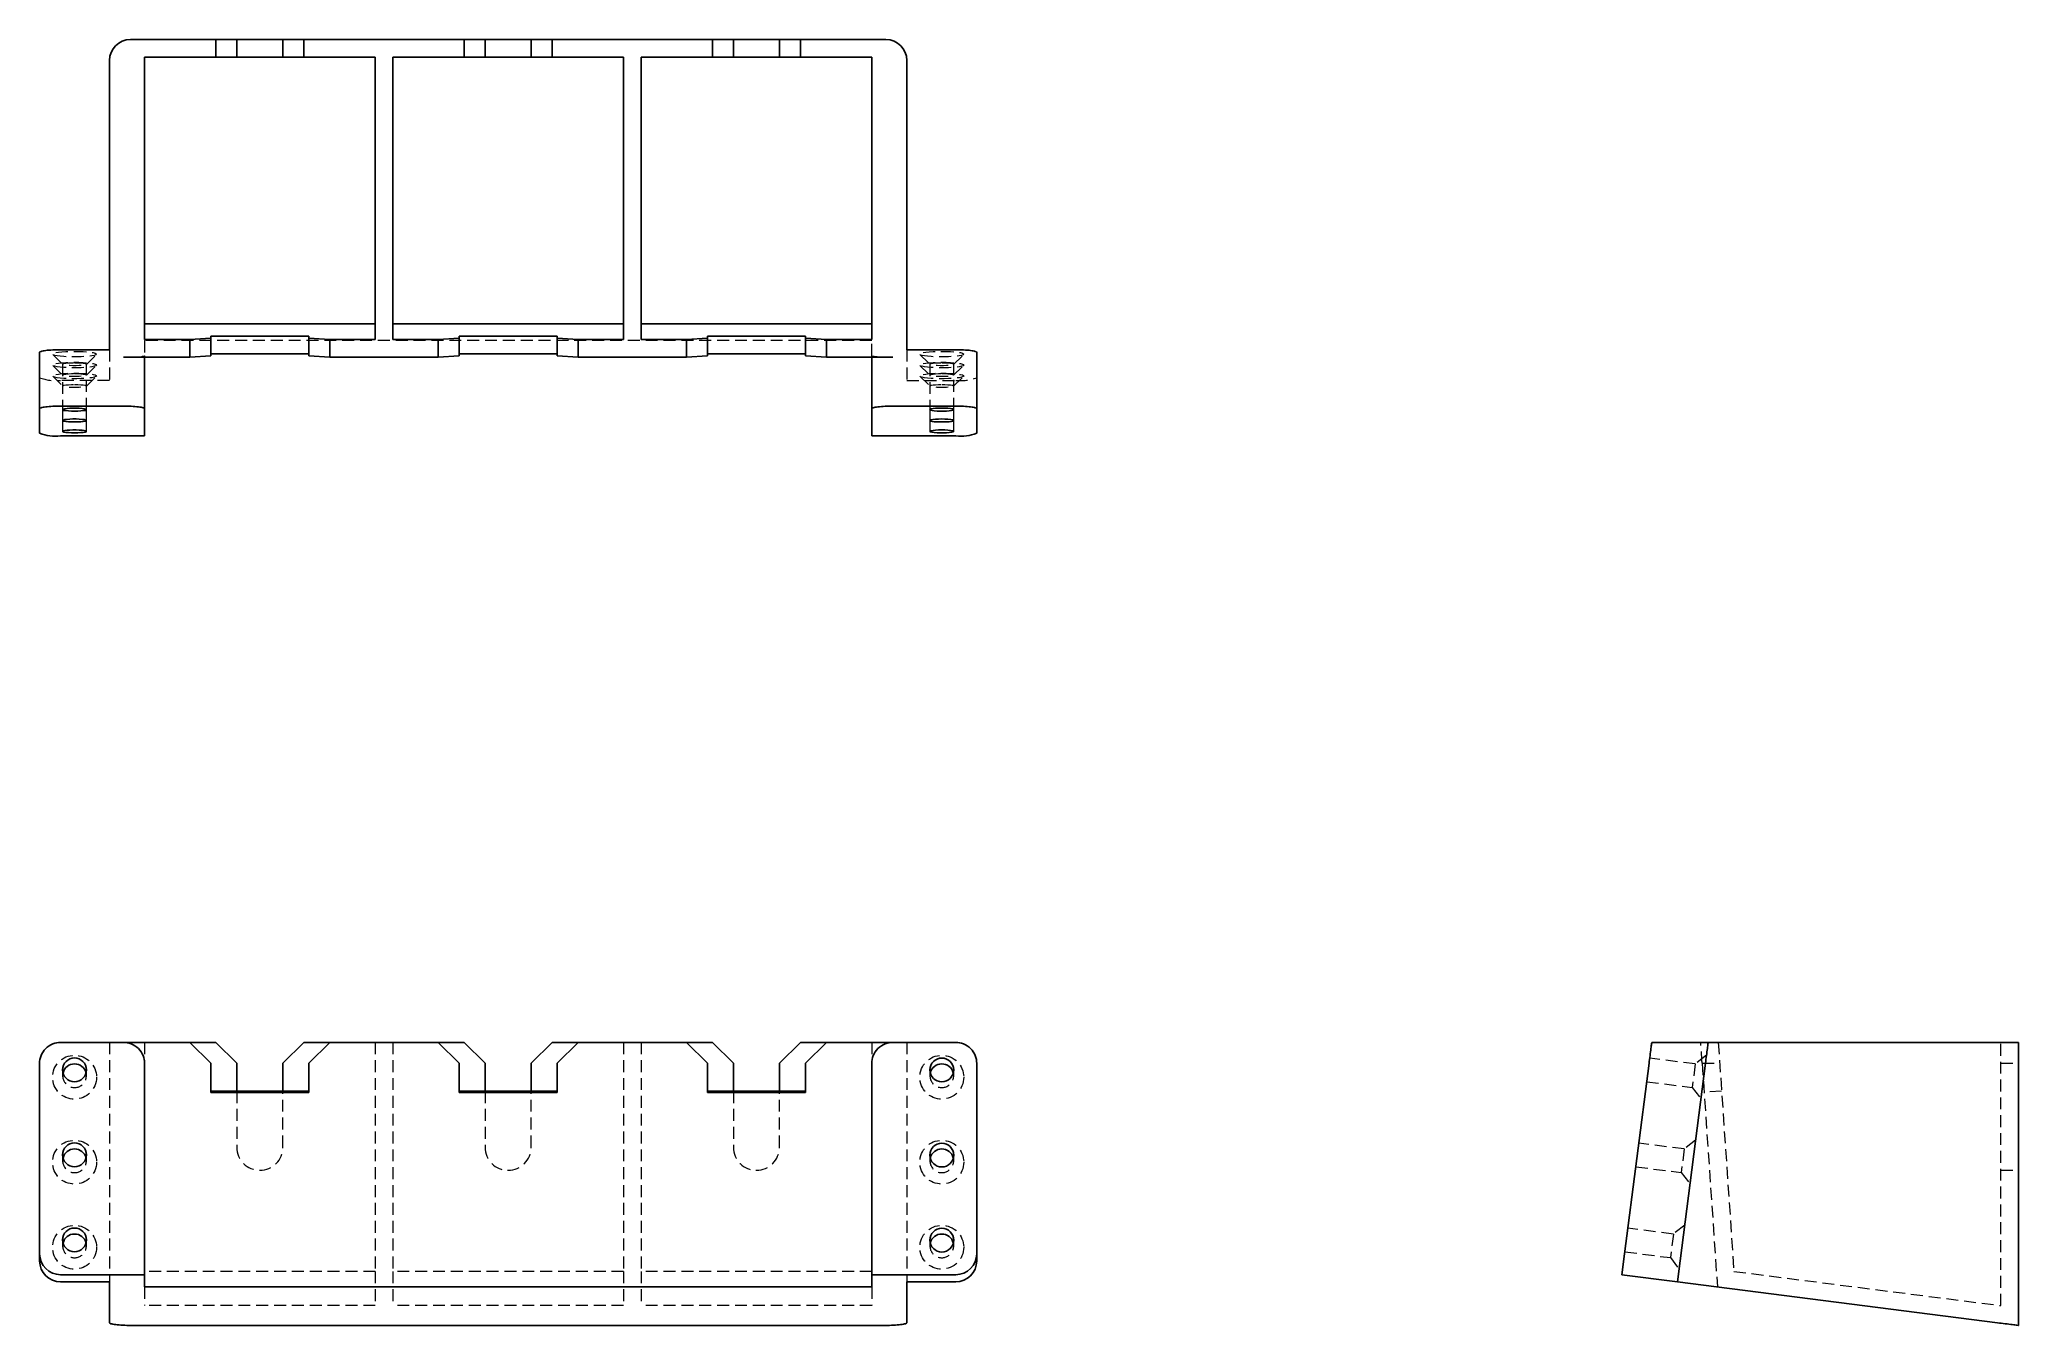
# Model space of a CAD drawing. Header units: millimetres. Extents: x 33 to 244, y 42 to 179.
import ezdxf

# ---------------------------------------------------------------- set-up
doc = ezdxf.new("R2010")
doc.units = ezdxf.units.MM
doc.linetypes.add('HIDDEN', pattern=[1.905, 1.27, -0.635])

msp = doc.modelspace()

# ---------------------------------------------------------------- linework, layer by layer
at = {"color": 7, "linetype": 'Continuous', "lineweight": 25}
for p, q in [((51.81, 179.15), (42.7, 179.15)), ((51.81, 177.28), (51.81, 179.15)), ((51.81, 179.15), (54.04, 179.15)), ((54.04, 179.15), (54.04, 177.28)), ((58.97, 179.15), (54.04, 179.15)), ((58.97, 177.28), (58.97, 179.15)), ((58.97, 179.15), (61.21, 179.15)), ((61.21, 179.15), (61.21, 177.28)), ((78.3, 179.15), (61.21, 179.15)), ((78.3, 177.28), (78.3, 179.15)), ((78.3, 179.15), (80.54, 179.15)), ((80.54, 179.15), (80.54, 177.28)), ((85.46, 179.15), (80.54, 179.15)), ((85.46, 177.28), (85.46, 179.15)), ((85.46, 179.15), (87.7, 179.15)), ((87.7, 179.15), (87.7, 177.28)), ((104.79, 179.15), (87.7, 179.15)), ((104.79, 177.28), (104.79, 179.15)), ((104.79, 179.15), (107.03, 179.15)), ((107.03, 179.15), (107.03, 177.28)), ((111.96, 179.15), (107.03, 179.15)), ((111.96, 177.28), (111.96, 179.15)), ((111.96, 179.15), (114.19, 179.15)), ((114.19, 179.15), (114.19, 177.28)), ((123.3, 179.15), (114.19, 179.15)), ((40.46, 176.91), (40.46, 146.04)), ((51.81, 177.28), (44.19, 177.28)), ((44.19, 177.28), (44.19, 147.12)), ((54.04, 177.28), (51.81, 177.28)), ((54.04, 177.28), (58.97, 177.28)), ((61.21, 177.28), (58.97, 177.28)), ((68.82, 177.28), (61.21, 177.28)), ((68.82, 177.28), (68.82, 147.12)), ((70.69, 177.28), (70.69, 147.12)), ((78.3, 177.28), (70.69, 177.28)), ((80.54, 177.28), (78.3, 177.28)), ((80.54, 177.28), (85.46, 177.28)), ((87.7, 177.28), (85.46, 177.28)), ((95.31, 177.28), (87.7, 177.28)), ((95.31, 177.28), (95.31, 147.12)), ((97.18, 177.28), (97.18, 147.12)), ((104.79, 177.28), (97.18, 177.28)), ((107.03, 177.28), (104.79, 177.28)), ((107.03, 177.28), (111.96, 177.28)), ((114.19, 177.28), (111.96, 177.28)), ((121.81, 177.28), (114.19, 177.28)), ((121.81, 177.28), (121.81, 147.12)), ((125.54, 176.91), (125.54, 146.04)), ((68.82, 148.79), (44.19, 148.79)), ((95.31, 148.79), (70.69, 148.79)), ((121.81, 148.79), (97.18, 148.79)), ((33, 139.74), (33, 145.76)), ((35.24, 146.04), (40.46, 146.04)), ((49.04, 147.12), (44.19, 147.12)), ((49.04, 147.12), (51.28, 147.27)), ((49.04, 145.25), (49.04, 147.12)), ((61.73, 147.48), (51.28, 147.48)), ((51.28, 147.48), (51.28, 147.27)), ((51.28, 147.27), (51.28, 145.4)), ((61.73, 147.27), (61.73, 147.48)), ((61.73, 147.27), (63.97, 147.12)), ((61.73, 145.4), (61.73, 147.27)), ((63.97, 147.12), (63.97, 145.25)), ((68.82, 147.12), (63.97, 147.12)), ((75.54, 147.12), (70.69, 147.12)), ((75.54, 147.12), (77.78, 147.27)), ((75.54, 145.25), (75.54, 147.12)), ((88.22, 147.48), (77.78, 147.48)), ((77.78, 147.48), (77.78, 147.27)), ((77.78, 147.27), (77.78, 145.4)), ((88.22, 147.27), (88.22, 147.48)), ((88.22, 147.27), (90.46, 147.12)), ((88.22, 145.4), (88.22, 147.27)), ((90.46, 147.12), (90.46, 145.25)), ((95.31, 147.12), (90.46, 147.12)), ((102.03, 147.12), (97.18, 147.12)), ((102.03, 147.12), (104.27, 147.27)), ((102.03, 145.25), (102.03, 147.12)), ((114.72, 147.48), (104.27, 147.48)), ((104.27, 147.48), (104.27, 147.27)), ((104.27, 147.27), (104.27, 145.4)), ((114.72, 147.27), (114.72, 147.48)), ((114.72, 147.27), (116.96, 147.12)), ((114.72, 145.4), (114.72, 147.27)), ((116.96, 147.12), (116.96, 145.25)), ((121.81, 147.12), (116.96, 147.12)), ((130.76, 146.04), (125.54, 146.04)), ((133, 145.76), (133, 139.74)), ((49.04, 145.25), (41.96, 145.25)), ((44.19, 145.25), (44.19, 139.74)), ((51.28, 145.4), (49.04, 145.25)), ((51.28, 145.61), (61.73, 145.61)), ((63.97, 145.25), (61.73, 145.4)), ((75.54, 145.25), (63.97, 145.25)), ((77.78, 145.4), (75.54, 145.25)), ((77.78, 145.61), (88.22, 145.61)), ((90.46, 145.25), (88.22, 145.4)), ((102.03, 145.25), (90.46, 145.25)), ((104.27, 145.4), (102.03, 145.25)), ((104.27, 145.61), (114.72, 145.61)), ((116.96, 145.25), (114.72, 145.4)), ((124.04, 145.25), (116.96, 145.25)), ((121.81, 139.74), (121.81, 145.25)), ((33, 137.13), (33, 139.74)), ((35.24, 140.03), (41.96, 140.03)), ((44.19, 139.74), (44.19, 136.85)), ((121.81, 139.74), (121.81, 136.85)), ((130.76, 140.03), (124.04, 140.03)), ((133, 137.13), (133, 139.74)), ((35.24, 136.85), (44.19, 136.85)), ((130.76, 136.85), (121.81, 136.85)), ((35.24, 72.11), (41.96, 72.11)), ((49.04, 72.11), (41.96, 72.11)), ((51.28, 69.87), (49.04, 72.11)), ((51.81, 72.11), (49.04, 72.11)), ((54.04, 69.87), (51.81, 72.11)), ((61.21, 72.11), (58.97, 69.87)), ((63.97, 72.11), (61.21, 72.11)), ((63.97, 72.11), (61.73, 69.87)), ((75.54, 72.11), (63.97, 72.11)), ((77.78, 69.87), (75.54, 72.11)), ((78.3, 72.11), (75.54, 72.11)), ((80.54, 69.87), (78.3, 72.11)), ((87.7, 72.11), (85.46, 69.87)), ((90.46, 72.11), (87.7, 72.11)), ((90.46, 72.11), (88.22, 69.87)), ((102.03, 72.11), (90.46, 72.11)), ((104.27, 69.87), (102.03, 72.11)), ((104.79, 72.11), (102.03, 72.11)), ((107.03, 69.87), (104.79, 72.11)), ((114.19, 72.11), (111.96, 69.87)), ((116.96, 72.11), (114.19, 72.11)), ((116.96, 72.11), (114.72, 69.87)), ((124.04, 72.11), (116.96, 72.11)), ((130.76, 72.11), (124.04, 72.11)), ((205.03, 72.11), (211.04, 72.11)), ((241.91, 72.11), (211.04, 72.11)), ((241.91, 72.11), (244.15, 72.11)), ((244.15, 72.11), (244.15, 41.89)), ((33, 49.53), (33, 69.87)), ((44.19, 69.87), (44.19, 47.31)), ((51.28, 69.87), (51.28, 66.77)), ((54.04, 69.87), (54.04, 66.9)), ((58.97, 66.9), (58.97, 69.87)), ((61.73, 66.77), (61.73, 69.87)), ((77.78, 69.87), (77.78, 66.77)), ((80.54, 69.87), (80.54, 66.9)), ((85.46, 66.9), (85.46, 69.87)), ((88.22, 66.77), (88.22, 69.87)), ((104.27, 69.87), (104.27, 66.77)), ((107.03, 69.87), (107.03, 66.9)), ((111.96, 66.9), (111.96, 69.87)), ((114.72, 66.77), (114.72, 69.87)), ((121.81, 69.87), (121.81, 47.31)), ((133, 49.53), (133, 69.87)), ((202.13, 49.53), (204.74, 69.87)), ((208.06, 48.77), (210.76, 69.87)), ((61.73, 66.9), (51.28, 66.9)), ((51.28, 66.77), (61.73, 66.77)), ((88.22, 66.9), (77.78, 66.9)), ((77.78, 66.77), (88.22, 66.77)), ((114.72, 66.9), (104.27, 66.9)), ((104.27, 66.77), (114.72, 66.77)), ((33, 48.77), (33, 49.53)), ((133, 49.53), (133, 48.77)), ((201.85, 47.31), (202.13, 49.53)), ((208.06, 48.77), (207.77, 46.55)), ((35.24, 47.31), (44.19, 47.31)), ((40.46, 46.55), (35.24, 46.55)), ((40.46, 46.55), (40.46, 42.18)), ((44.19, 47.31), (44.19, 46.01)), ((130.76, 47.31), (121.81, 47.31)), ((121.81, 47.31), (121.81, 46.01)), ((125.54, 46.55), (130.76, 46.55)), ((125.54, 46.55), (125.54, 42.18)), ((207.77, 46.55), (201.85, 47.31)), ((207.77, 46.55), (241.91, 42.18)), ((121.81, 46.01), (44.19, 46.01)), ((123.3, 41.89), (42.7, 41.89))]:
    msp.add_line(p, q, dxfattribs=at)
at = {"color": 7, "linetype": 'HIDDEN', "lineweight": 18}
for p, q in [((40.46, 146.04), (40.46, 142.77)), ((44.19, 147.03), (44.19, 145.4)), ((121.81, 147.03), (44.19, 147.03)), ((121.81, 145.4), (121.81, 147.03)), ((125.54, 146.04), (125.54, 142.77)), ((34.4, 145.53), (35.47, 144.48)), ((34.4, 144.37), (35.47, 143.31)), ((35.46, 144.5), (35.46, 139.65)), ((37.99, 144.48), (39.06, 145.53)), ((37.99, 143.31), (39.06, 144.37)), ((38, 139.65), (38, 144.5)), ((44.19, 145.4), (44.19, 145.25)), ((121.81, 145.25), (121.81, 145.4)), ((126.94, 145.53), (128.01, 144.48)), ((126.94, 144.37), (128.01, 143.31)), ((128, 144.5), (128, 139.65)), ((130.53, 144.48), (131.6, 145.53)), ((130.53, 143.31), (131.6, 144.37)), ((130.54, 139.65), (130.54, 144.5)), ((34.4, 143.21), (35.47, 142.15)), ((40.46, 142.77), (35.24, 142.77)), ((37.99, 142.15), (39.06, 143.21)), ((125.54, 142.77), (130.76, 142.77)), ((126.94, 143.21), (128.01, 142.15)), ((130.53, 142.15), (131.6, 143.21)), ((35.46, 139.65), (35.46, 138.49)), ((38, 138.49), (38, 139.65)), ((128, 139.65), (128, 138.49)), ((130.54, 138.49), (130.54, 139.65)), ((35.46, 138.49), (35.46, 137.32)), ((38, 137.32), (38, 138.49)), ((128, 138.49), (128, 137.32)), ((130.54, 137.32), (130.54, 138.49)), ((40.46, 72.11), (40.46, 46.55)), ((44.19, 72.11), (44.19, 69.87)), ((68.82, 72.11), (68.82, 47.66)), ((70.69, 72.11), (70.69, 47.66)), ((95.31, 72.11), (95.31, 47.66)), ((97.18, 72.11), (97.18, 47.66)), ((121.81, 72.11), (121.81, 69.87)), ((125.54, 72.11), (125.54, 46.55)), ((212.12, 72.11), (213.79, 47.66)), ((242.28, 44.01), (242.28, 72.11)), ((209.66, 69.8), (204.81, 70.42)), ((209.66, 69.8), (209.34, 67.29)), ((210.87, 70.74), (209.66, 69.8)), ((210.4, 69.87), (212.03, 46.01)), ((210.4, 69.87), (212.27, 69.87)), ((242.28, 69.87), (244.15, 69.87)), ((35.46, 69.17), (35.46, 68.54)), ((38, 68.54), (38, 69.17)), ((128, 69.17), (128, 68.54)), ((130.54, 68.54), (130.54, 69.17)), ((204.49, 67.91), (209.34, 67.29)), ((54.04, 66.9), (54.04, 60.91)), ((58.97, 60.91), (58.97, 66.9)), ((80.54, 66.9), (80.54, 60.91)), ((85.46, 60.91), (85.46, 66.9)), ((107.03, 66.9), (107.03, 60.91)), ((111.96, 60.91), (111.96, 66.9)), ((209.34, 67.29), (210.27, 66.08)), ((212.48, 66.9), (210.61, 66.77)), ((208.5, 60.73), (203.65, 61.35)), ((209.71, 61.66), (208.5, 60.73)), ((35.46, 60.09), (35.46, 59.47)), ((38, 59.47), (38, 60.09)), ((128, 60.09), (128, 59.47)), ((130.54, 59.47), (130.54, 60.09)), ((208.5, 60.73), (208.17, 58.21)), ((203.33, 58.83), (208.17, 58.21)), ((208.17, 58.21), (209.11, 57)), ((242.28, 58.45), (244.15, 58.45)), ((35.46, 51.01), (35.46, 50.39)), ((38, 50.39), (38, 51.01)), ((128, 51.01), (128, 50.39)), ((130.54, 50.39), (130.54, 51.01)), ((207.33, 51.65), (202.48, 52.27)), ((207.33, 51.65), (207.01, 49.13)), ((208.54, 52.58), (207.33, 51.65)), ((202.16, 49.75), (207.01, 49.13)), ((207.01, 49.13), (207.95, 47.92)), ((68.82, 47.66), (44.19, 47.66)), ((68.82, 47.66), (68.82, 44.01)), ((95.31, 47.66), (70.69, 47.66)), ((70.69, 47.66), (70.69, 44.01)), ((95.31, 47.66), (95.31, 44.01)), ((97.18, 47.66), (97.18, 44.01)), ((121.81, 47.66), (97.18, 47.66)), ((213.79, 47.66), (242.28, 44.01)), ((44.19, 46.01), (44.19, 44.01)), ((121.81, 46.01), (121.81, 44.01)), ((68.82, 44.01), (44.19, 44.01)), ((95.31, 44.01), (70.69, 44.01)), ((121.81, 44.01), (97.18, 44.01))]:
    msp.add_line(p, q, dxfattribs=at)
at = {"color": 7, "linetype": 'HIDDEN', "lineweight": 18, "flags": 128}
for points in [[(36.73, 145.87), (37.2, 145.86), (37.66, 145.85), (38.07, 145.82), (38.44, 145.78), (38.73, 145.73), (38.94, 145.67), (39.05, 145.62), (39.08, 145.56), (39.01, 145.5), (38.84, 145.44), (38.59, 145.39), (38.26, 145.34), (37.87, 145.31), (37.44, 145.29), (36.97, 145.27), (36.49, 145.27), (36.03, 145.29), (35.59, 145.31), (35.2, 145.34), (34.87, 145.39), (34.62, 145.44), (34.46, 145.5), (34.38, 145.56), (34.41, 145.62), (34.53, 145.67), (34.74, 145.73), (35.03, 145.78), (35.39, 145.82), (35.8, 145.85), (36.26, 145.86), (36.73, 145.87)], [(129.27, 145.87), (129.74, 145.86), (130.2, 145.85), (130.61, 145.82), (130.97, 145.78), (131.26, 145.73), (131.47, 145.67), (131.59, 145.62), (131.62, 145.56), (131.54, 145.5), (131.38, 145.44), (131.13, 145.39), (130.8, 145.34), (130.41, 145.31), (129.97, 145.29), (129.51, 145.27), (129.03, 145.27), (128.56, 145.29), (128.13, 145.31), (127.74, 145.34), (127.41, 145.39), (127.16, 145.44), (126.99, 145.5), (126.92, 145.56), (126.95, 145.62), (127.06, 145.67), (127.27, 145.73), (127.56, 145.78), (127.93, 145.82), (128.34, 145.85), (128.8, 145.86), (129.27, 145.87)], [(36.73, 144.71), (37.2, 144.7), (37.66, 144.68), (38.07, 144.65), (38.44, 144.61), (38.73, 144.57), (38.94, 144.51), (39.05, 144.45), (39.08, 144.39), (39.01, 144.33), (38.84, 144.28), (38.59, 144.23), (38.26, 144.18), (37.87, 144.15), (37.44, 144.12), (36.97, 144.11), (36.49, 144.11), (36.03, 144.12), (35.59, 144.15), (35.2, 144.18), (34.87, 144.23), (34.62, 144.28), (34.46, 144.33), (34.38, 144.39), (34.41, 144.45), (34.53, 144.51), (34.74, 144.57), (35.03, 144.61), (35.39, 144.65), (35.8, 144.68), (36.26, 144.7), (36.73, 144.71)], [(36.73, 144.66), (37.07, 144.65), (37.39, 144.64), (37.66, 144.61), (37.86, 144.57), (37.97, 144.53), (38, 144.49), (37.93, 144.44), (37.77, 144.4), (37.53, 144.37), (37.24, 144.35), (36.9, 144.34), (36.56, 144.34), (36.23, 144.35), (35.93, 144.37), (35.69, 144.4), (35.54, 144.44), (35.47, 144.49), (35.49, 144.53), (35.6, 144.57), (35.8, 144.61), (36.07, 144.64), (36.39, 144.65), (36.73, 144.66)], [(129.27, 144.71), (129.74, 144.7), (130.2, 144.68), (130.61, 144.65), (130.97, 144.61), (131.26, 144.57), (131.47, 144.51), (131.59, 144.45), (131.62, 144.39), (131.54, 144.33), (131.38, 144.28), (131.13, 144.23), (130.8, 144.18), (130.41, 144.15), (129.97, 144.12), (129.51, 144.11), (129.03, 144.11), (128.56, 144.12), (128.13, 144.15), (127.74, 144.18), (127.41, 144.23), (127.16, 144.28), (126.99, 144.33), (126.92, 144.39), (126.95, 144.45), (127.06, 144.51), (127.27, 144.57), (127.56, 144.61), (127.93, 144.65), (128.34, 144.68), (128.8, 144.7), (129.27, 144.71)], [(129.27, 144.66), (129.61, 144.65), (129.93, 144.64), (130.2, 144.61), (130.4, 144.57), (130.51, 144.53), (130.53, 144.49), (130.46, 144.44), (130.31, 144.4), (130.07, 144.37), (129.77, 144.35), (129.44, 144.34), (129.1, 144.34), (128.76, 144.35), (128.47, 144.37), (128.23, 144.4), (128.07, 144.44), (128, 144.49), (128.03, 144.53), (128.14, 144.57), (128.34, 144.61), (128.61, 144.64), (128.93, 144.65), (129.27, 144.66)], [(36.73, 143.54), (37.2, 143.54), (37.66, 143.52), (38.07, 143.49), (38.44, 143.45), (38.73, 143.4), (38.94, 143.35), (39.05, 143.29), (39.08, 143.23), (39.01, 143.17), (38.84, 143.11), (38.59, 143.06), (38.26, 143.02), (37.87, 142.98), (37.44, 142.96), (36.97, 142.95), (36.49, 142.95), (36.03, 142.96), (35.59, 142.98), (35.2, 143.02), (34.87, 143.06), (34.62, 143.11), (34.46, 143.17), (34.38, 143.23), (34.41, 143.29), (34.53, 143.35), (34.74, 143.4), (35.03, 143.45), (35.39, 143.49), (35.8, 143.52), (36.26, 143.54), (36.73, 143.54)], [(36.73, 143.5), (37.07, 143.49), (37.39, 143.47), (37.66, 143.44), (37.86, 143.41), (37.97, 143.37), (38, 143.32), (37.93, 143.28), (37.77, 143.24), (37.53, 143.21), (37.24, 143.19), (36.9, 143.18), (36.56, 143.18), (36.23, 143.19), (35.93, 143.21), (35.69, 143.24), (35.54, 143.28), (35.47, 143.32), (35.49, 143.37), (35.6, 143.41), (35.8, 143.44), (36.07, 143.47), (36.39, 143.49), (36.73, 143.5)], [(36.73, 142.33), (37.07, 142.33), (37.39, 142.31), (37.66, 142.28), (37.86, 142.25), (37.97, 142.2), (38, 142.16), (37.93, 142.12), (37.77, 142.08), (37.53, 142.05), (37.24, 142.02), (36.9, 142.01), (36.56, 142.01), (36.23, 142.02), (35.93, 142.05), (35.69, 142.08), (35.54, 142.12), (35.47, 142.16), (35.49, 142.2), (35.6, 142.25), (35.8, 142.28), (36.07, 142.31), (36.39, 142.33), (36.73, 142.33)], [(129.27, 143.54), (129.74, 143.54), (130.2, 143.52), (130.61, 143.49), (130.97, 143.45), (131.26, 143.4), (131.47, 143.35), (131.59, 143.29), (131.62, 143.23), (131.54, 143.17), (131.38, 143.11), (131.13, 143.06), (130.8, 143.02), (130.41, 142.98), (129.97, 142.96), (129.51, 142.95), (129.03, 142.95), (128.56, 142.96), (128.13, 142.98), (127.74, 143.02), (127.41, 143.06), (127.16, 143.11), (126.99, 143.17), (126.92, 143.23), (126.95, 143.29), (127.06, 143.35), (127.27, 143.4), (127.56, 143.45), (127.93, 143.49), (128.34, 143.52), (128.8, 143.54), (129.27, 143.54)], [(129.27, 143.5), (129.61, 143.49), (129.93, 143.47), (130.2, 143.44), (130.4, 143.41), (130.51, 143.37), (130.53, 143.32), (130.46, 143.28), (130.31, 143.24), (130.07, 143.21), (129.77, 143.19), (129.44, 143.18), (129.1, 143.18), (128.76, 143.19), (128.47, 143.21), (128.23, 143.24), (128.07, 143.28), (128, 143.32), (128.03, 143.37), (128.14, 143.41), (128.34, 143.44), (128.61, 143.47), (128.93, 143.49), (129.27, 143.5)], [(129.27, 142.33), (129.61, 142.33), (129.93, 142.31), (130.2, 142.28), (130.4, 142.25), (130.51, 142.2), (130.53, 142.16), (130.46, 142.12), (130.31, 142.08), (130.07, 142.05), (129.77, 142.02), (129.44, 142.01), (129.1, 142.01), (128.76, 142.02), (128.47, 142.05), (128.23, 142.08), (128.07, 142.12), (128, 142.16), (128.03, 142.2), (128.14, 142.25), (128.34, 142.28), (128.61, 142.31), (128.93, 142.33), (129.27, 142.33)]]:
    msp.add_lwpolyline(points, dxfattribs=at)
at = {"color": 7, "linetype": 'Continuous', "lineweight": 25, "flags": 128}
for points in [[(36.73, 139.49), (37.07, 139.49), (37.39, 139.51), (37.66, 139.54), (37.86, 139.57), (37.97, 139.62), (38, 139.66), (37.93, 139.7), (37.77, 139.74), (37.53, 139.77), (37.24, 139.8), (36.9, 139.81), (36.56, 139.81), (36.23, 139.8), (35.93, 139.77), (35.69, 139.74), (35.54, 139.7), (35.47, 139.66), (35.49, 139.62), (35.6, 139.57), (35.8, 139.54), (36.07, 139.51), (36.39, 139.49), (36.73, 139.49)], [(129.27, 139.81), (129.61, 139.8), (129.93, 139.79), (130.2, 139.76), (130.4, 139.72), (130.51, 139.68), (130.53, 139.64), (130.46, 139.6), (130.31, 139.56), (130.07, 139.52), (129.77, 139.5), (129.44, 139.49), (129.1, 139.49), (128.76, 139.5), (128.47, 139.52), (128.23, 139.56), (128.07, 139.6), (128, 139.64), (128.03, 139.68), (128.14, 139.72), (128.34, 139.76), (128.61, 139.79), (128.93, 139.8), (129.27, 139.81)], [(36.73, 138.33), (37.07, 138.33), (37.39, 138.35), (37.66, 138.38), (37.86, 138.41), (37.97, 138.45), (38, 138.5), (37.93, 138.54), (37.77, 138.58), (37.53, 138.61), (37.24, 138.63), (36.9, 138.65), (36.56, 138.65), (36.23, 138.63), (35.93, 138.61), (35.69, 138.58), (35.54, 138.54), (35.47, 138.5), (35.49, 138.45), (35.6, 138.41), (35.8, 138.38), (36.07, 138.35), (36.39, 138.33), (36.73, 138.33)], [(36.73, 137.16), (37.07, 137.17), (37.39, 137.19), (37.66, 137.21), (37.86, 137.25), (37.97, 137.29), (38, 137.33), (37.93, 137.38), (37.77, 137.42), (37.53, 137.45), (37.24, 137.47), (36.9, 137.48), (36.56, 137.48), (36.23, 137.47), (35.93, 137.45), (35.69, 137.42), (35.54, 137.38), (35.47, 137.33), (35.49, 137.29), (35.6, 137.25), (35.8, 137.21), (36.07, 137.19), (36.39, 137.17), (36.73, 137.16)], [(129.27, 138.65), (129.61, 138.64), (129.93, 138.62), (130.2, 138.6), (130.4, 138.56), (130.51, 138.52), (130.53, 138.48), (130.46, 138.43), (130.31, 138.39), (130.07, 138.36), (129.77, 138.34), (129.44, 138.33), (129.1, 138.33), (128.76, 138.34), (128.47, 138.36), (128.23, 138.39), (128.07, 138.43), (128, 138.48), (128.03, 138.52), (128.14, 138.56), (128.34, 138.6), (128.61, 138.62), (128.93, 138.64), (129.27, 138.65)], [(129.27, 137.48), (129.61, 137.48), (129.93, 137.46), (130.2, 137.43), (130.4, 137.4), (130.51, 137.36), (130.53, 137.31), (130.46, 137.27), (130.31, 137.23), (130.07, 137.2), (129.77, 137.18), (129.44, 137.16), (129.1, 137.16), (128.76, 137.18), (128.47, 137.2), (128.23, 137.23), (128.07, 137.27), (128, 137.31), (128.03, 137.36), (128.14, 137.4), (128.34, 137.43), (128.61, 137.46), (128.93, 137.48), (129.27, 137.48)]]:
    msp.add_lwpolyline(points, dxfattribs=at)
at = {"color": 7, "linetype": 'HIDDEN', "lineweight": 18}
for centre in [(36.73, 68.39), (129.27, 68.39), (36.73, 59.32), (129.27, 59.32), (36.73, 50.24), (129.27, 50.24)]:
    msp.add_circle(centre, 2.34, dxfattribs=at)
at = {"color": 7, "linetype": 'Continuous', "lineweight": 25}
for centre in [(36.73, 69.17), (129.27, 69.16), (36.73, 60.1), (129.27, 60.08), (36.73, 51.02), (129.27, 51)]:
    msp.add_circle(centre, 1.27, dxfattribs=at)
for centre, radius, start, end in [((42.7, 176.91), 2.24, 90, 180), ((123.3, 176.91), 2.24, 0, 90), ((34.69, 141.47), 4.65, 248.7174, 276.7997), ((131.31, 141.47), 4.65, 263.2003, 291.2826), ((36.73, 68.54), 1.27, 89.8484, 165.4127), ((36.74, 68.54), 1.27, 14.562, 90.1768), ((129.27, 68.54), 1.27, 89.8484, 165.4127), ((129.27, 68.54), 1.27, 14.562, 90.1768), ((36.73, 59.46), 1.27, 89.8484, 165.4127), ((36.74, 59.46), 1.27, 14.562, 90.1768), ((129.27, 59.46), 1.27, 89.8484, 165.4127), ((129.27, 59.46), 1.27, 14.562, 90.1768), ((36.73, 50.38), 1.27, 89.8484, 165.4127), ((36.74, 50.38), 1.27, 14.562, 90.1768), ((129.27, 50.38), 1.27, 89.8484, 165.4127), ((129.27, 50.38), 1.27, 14.562, 90.1768), ((35.23, 49.54), 2.23, 180.2341, 270.2322), ((35.23, 48.78), 2.23, 180.2341, 270.2322), ((130.77, 49.54), 2.23, 269.7678, 359.7659), ((130.77, 48.78), 2.23, 269.7678, 359.7659)]:
    msp.add_arc(centre, radius, start, end, dxfattribs=at)
at = {"color": 7, "linetype": 'HIDDEN', "lineweight": 18}
for centre, radius, start, end in [((34.69, 147.39), 4.65, 248.7174, 276.7997), ((131.31, 147.39), 4.65, 263.2003, 291.2826), ((36.73, 68.55), 1.27, 165.999, 14.001), ((129.27, 68.55), 1.27, 165.999, 14.001), ((36.73, 59.47), 1.27, 165.999, 14.001), ((56.51, 60.91), 2.46, 180, 0), ((83, 60.91), 2.46, 180, 0), ((109.49, 60.91), 2.46, 180, 0), ((129.27, 59.47), 1.27, 165.999, 14.001), ((36.73, 50.39), 1.27, 165.999, 14.001), ((129.27, 50.39), 1.27, 165.999, 14.001)]:
    msp.add_arc(centre, radius, start, end, dxfattribs=at)
at = {"color": 7, "linetype": 'Continuous', "lineweight": 25}
for points in [[(33, 145.76), (33, 145.79), (33.05, 145.83), (33.27, 145.9), (33.44, 145.93), (33.87, 145.99), (34.14, 146.01), (34.69, 146.04), (34.97, 146.04), (35.24, 146.04)], [(130.76, 146.04), (131.03, 146.04), (131.31, 146.04), (131.86, 146.01), (132.13, 145.99), (132.56, 145.93), (132.73, 145.9), (132.95, 145.83), (133, 145.79), (133, 145.76)], [(35.24, 140.03), (34.97, 140.03), (34.69, 140.02), (34.14, 139.99), (33.87, 139.97), (33.44, 139.91), (33.27, 139.88), (33.05, 139.81), (33, 139.77), (33, 139.74)], [(44.19, 139.74), (44.19, 139.77), (44.15, 139.81), (43.93, 139.88), (43.76, 139.91), (43.32, 139.97), (43.05, 139.99), (42.5, 140.02), (42.22, 140.03), (41.96, 140.03)], [(124.04, 140.03), (123.78, 140.03), (123.5, 140.02), (122.95, 139.99), (122.68, 139.97), (122.24, 139.91), (122.07, 139.88), (121.85, 139.81), (121.81, 139.77), (121.81, 139.74)], [(133, 139.74), (133, 139.77), (132.95, 139.81), (132.73, 139.88), (132.56, 139.91), (132.13, 139.97), (131.86, 139.99), (131.31, 140.02), (131.03, 140.03), (130.76, 140.03)], [(35.24, 72.11), (34.97, 72.11), (34.69, 72.06), (34.14, 71.84), (33.87, 71.67), (33.44, 71.23), (33.27, 70.97), (33.05, 70.42), (33, 70.13), (33, 69.87)], [(44.19, 69.87), (44.19, 70.13), (44.15, 70.42), (43.93, 70.97), (43.76, 71.23), (43.32, 71.67), (43.05, 71.84), (42.5, 72.06), (42.22, 72.11), (41.96, 72.11)], [(124.04, 72.11), (123.78, 72.11), (123.5, 72.06), (122.95, 71.84), (122.68, 71.67), (122.24, 71.23), (122.07, 70.97), (121.85, 70.42), (121.81, 70.13), (121.81, 69.87)], [(133, 69.87), (133, 70.13), (132.95, 70.42), (132.73, 70.97), (132.56, 71.23), (132.13, 71.67), (131.86, 71.84), (131.31, 72.06), (131.03, 72.11), (130.76, 72.11)], [(204.74, 69.87), (204.77, 70.13), (204.81, 70.42), (204.88, 70.97), (204.91, 71.23), (204.97, 71.67), (204.99, 71.84), (205.02, 72.06), (205.03, 72.11), (205.03, 72.11)], [(211.04, 72.11), (211.04, 72.11), (211.04, 72.06), (211.01, 71.84), (210.99, 71.67), (210.93, 71.23), (210.9, 70.97), (210.83, 70.42), (210.79, 70.13), (210.76, 69.87)], [(40.46, 42.18), (40.46, 42.14), (40.51, 42.11), (40.73, 42.04), (40.9, 42), (41.34, 41.95), (41.6, 41.93), (42.15, 41.9), (42.44, 41.89), (42.7, 41.89)], [(123.3, 41.89), (123.56, 41.89), (123.85, 41.9), (124.4, 41.93), (124.66, 41.95), (125.1, 42), (125.27, 42.04), (125.49, 42.11), (125.54, 42.14), (125.54, 42.18)], [(244.15, 41.89), (244.15, 41.89), (244.1, 41.9), (243.88, 41.93), (243.71, 41.95), (243.28, 42), (243.01, 42.04), (242.46, 42.11), (242.18, 42.14), (241.91, 42.18)]]:
    msp.add_open_spline(points, degree=3, knots=[0, 0, 0, 0, 0.25, 0.25, 0.5, 0.5, 0.75, 0.75, 1, 1, 1, 1], dxfattribs=at)
at = {"color": 7, "linetype": 'HIDDEN', "lineweight": 18}
for points in [[(41.96, 145.25), (42.22, 145.25), (42.5, 145.25), (43.05, 145.27), (43.32, 145.28), (43.76, 145.31), (43.93, 145.33), (44.15, 145.37), (44.19, 145.38), (44.19, 145.4)], [(121.81, 145.4), (121.81, 145.38), (121.85, 145.37), (122.07, 145.33), (122.24, 145.31), (122.68, 145.28), (122.95, 145.27), (123.5, 145.25), (123.78, 145.25), (124.04, 145.25)], [(210.4, 69.87), (210.38, 70.13), (210.37, 70.42), (210.33, 70.97), (210.31, 71.23), (210.28, 71.67), (210.27, 71.84), (210.25, 72.06), (210.25, 72.11), (210.25, 72.11)]]:
    msp.add_open_spline(points, degree=3, knots=[0, 0, 0, 0, 0.25, 0.25, 0.5, 0.5, 0.75, 0.75, 1, 1, 1, 1], dxfattribs=at)

doc.saveas('drawing.dxf')
